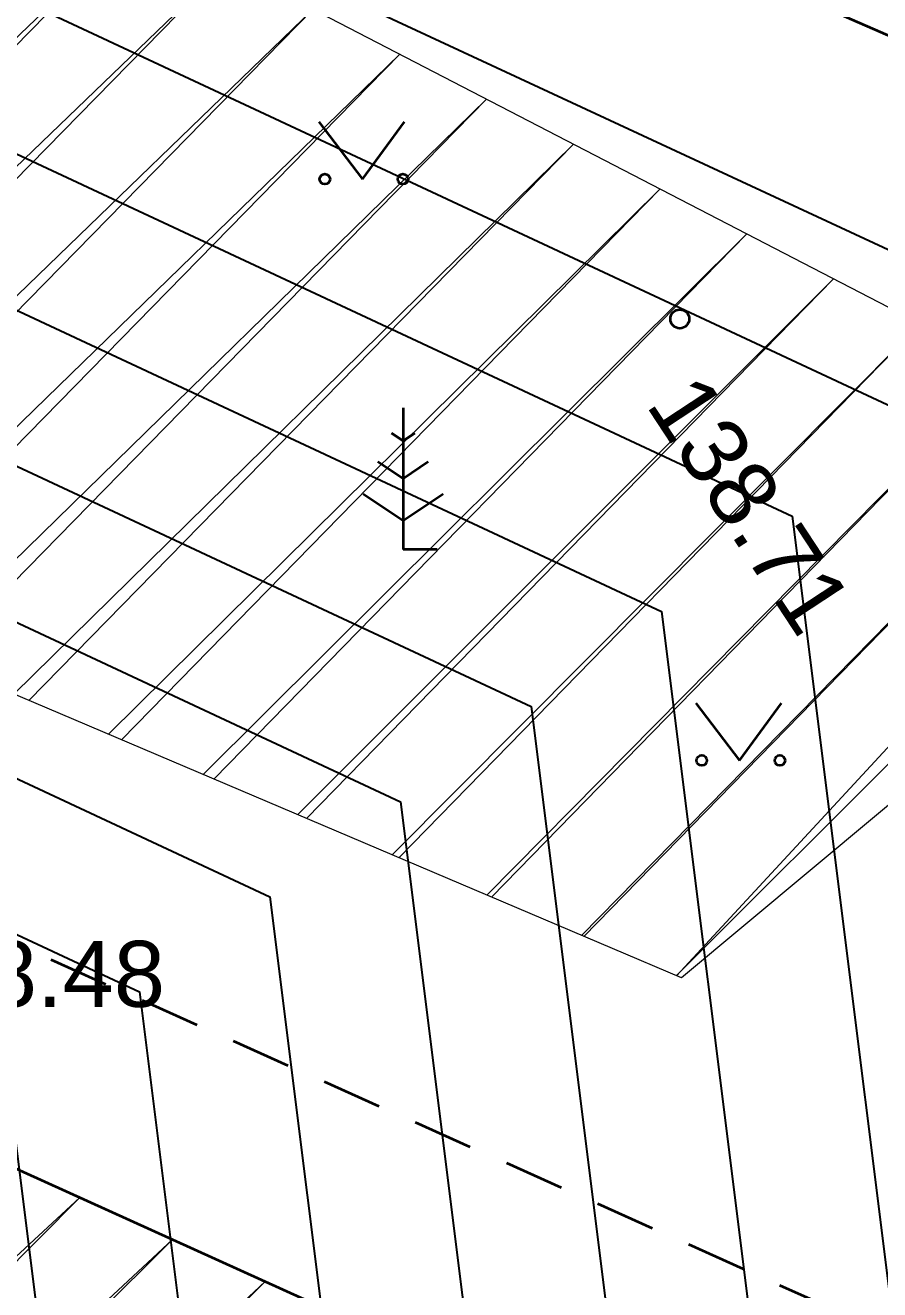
# Model space of a CAD drawing. Header units: millimetres. Extents: x 368386 to 996118, y -334862 to 250838.
# Drawn here: x 755429 to 764496, y -106194 to -92788 of the extents above; entities that cross this region are included whole.
import ezdxf

# ---------------------------------------------------------------- set-up
doc = ezdxf.new("R2010")
doc.units = ezdxf.units.MM
doc.header["$MEASUREMENT"] = 0
doc.linetypes.add('HIDDEN', pattern=[4762.5, 3175, -1587.5])
doc.linetypes.add('Long Dashed', pattern=[1058.3333015441901, 634.9999904632571, -423.333311080933])
doc.layers.add('_uusvertikaal', color=5, linetype='Continuous')
for name, color, linetype, lineweight in [('New_ei pindi_Pen_No__7', 7, 'Continuous', 35), ('New_HALJASTUS#1_Pen_No__7', 7, 'Continuous', 35), ('New_Kanal_proj_kinnistu_Pen_No__7', 7, 'Continuous', 35), ('New_Kanal_proj_kinnistu_Pen_No__75', 6, 'Continuous', 20), ('New_korgus-EH2000#1_Pen_No__1', 7, 'Continuous', 13), ('New_korgus-EH2000#1_Pen_No__7', 7, 'Continuous', 35), ('New_PUU_Pen_No__7', 7, 'Continuous', 35), ('New_Sade_rek_Pen_No__84', 114, 'Continuous', 35), ('New_VTRASS_Pen_No__6', 5, 'Continuous', 35)]:
    doc.layers.add(name, color=color, linetype=linetype, lineweight=lineweight)
doc.styles.add('GENERATED_STYLE_1', font='arial.ttf')
doc.linetypes.add('Sade1', pattern='A,0,[5,TRN_EP_AS-4-01_V01_Asendiplaan1.Shx,S=13.49206349206349,R=0,X=0,Y=0],-2600,0', length=2600)

msp = doc.modelspace()

# ---------------------------------------------------------------- hatches: boundary and pattern name
at = {"layer": 'New_Kanal_proj_kinnistu_Pen_No__75', "linetype": 'Continuous', "lineweight": 20}
h = msp.add_hatch(dxfattribs=at)
h.set_pattern_fill('JIS_LC_20_0001', color=6, style=0, pattern_type=2)
h.set_pattern_definition([(45, (-640523628.114811, -6432857147.434388), (-707.1067811865477, 707.1067811865477), []), (45, (-640523608.114811, -6432857147.434388), (-707.1067811865477, 707.1067811865477), [])])
h.paths.add_polyline_path([(735416.1197426106, -83585.6444998766), (738688.8578199391, -88901.11742123315), (740282.7151112101, -93495.77445025841), (762393.0659326102, -102888.2731371681), (767213.9073631802, -98868.16681876132), (766796.860076192, -96918.72282094607), (753132.031325305, -89848.88133268157), (753790.9949782147, -88705.23030358652), (756947.5268803613, -80445.12962038911), (760695.9097462782, -78079.13042838968), (766141.0348148161, -80089.18222460247), (771794.2518008017, -81856.64327769823), (775609.3057731009, -80539.71236805714), (775886.7616630701, -76623.57370510048), (774083.2826070796, -69934.95013612605), (771097.2923198092, -73469.79860450423), (766002.3029270192, -77455.32040438897), (758961.7946628091, -75757.17157545782), (756074.5693125605, -72853.92759601868)])
h = msp.add_hatch(dxfattribs=at)
h.set_pattern_fill('JIS_LC_20_0001', color=6, style=0, pattern_type=2)
h.set_pattern_definition([(45, (-640525210.1040568, -6432847529.913312), (-707.1067811865477, 707.1067811865477), []), (45, (-640525190.1040568, -6432847529.913312), (-707.1067811865477, 707.1067811865477), [])])
h.paths.add_polyline_path([(828012.823012828, -100795.2954084734), (812637.8626403707, -71463.95242634512), (808033.9408392861, -74275.3324718336), (813845.9541281295, -88063.57640727708), (798437.4965517159, -91084.89229671011), (795197.261066463, -93029.41064956883), (790915.0717092521, -104103.9324053685), (789203.4379178035, -112199.5449108193), (790458.6368200212, -117957.6920545782), (786065.4406620265, -119325.9644950862), (782984.4943176099, -116817.4638846079), (771003.0498918454, -120067.1117822761), (769576.6903702711, -111344.3741244386), (766723.963441847, -112028.5110264207), (762728.9171956322, -108258.7016564916), (745099.0777096554, -100277.1112858439), (743276.9772676361, -100858.1137466366), (742307.0526352926, -103423.6247423227), (742763.4875245235, -104962.931066298), (745673.2693069457, -105076.9545654888), (747955.4476956214, -106502.2373912046), (755087.2610741603, -114141.759993055), (758399.6164812084, -125902.6605547527), (762792.812639203, -128069.0920320461), (765417.320151751, -131375.7503158535), (771921.5340791811, -133143.1022747541), (774032.5518486166, -130463.5691433335), (777341.7097235174, -126244.7283244813), (786926.8660527264, -125674.61492169), (800512.552927768, -119666.0535507957), (796062.3019156588, -112482.623581321), (798287.4293930904, -109803.0890864442)])

# ---------------------------------------------------------------- linework, layer by layer
at = {"layer": '_uusvertikaal', "color": 5}
for points in [[(783782.0977201296, -47670.9668484149), (777814.1722142453, -65119.40271941785), (775261.6546235991, -67370.66818822063), (755623.5763739079, -72249.37738183221), (744638.0640903481, -95777.11447862108), (758025.4377419385, -102027.9135711622), (761186.7001568592, -127277.0644255639)], [(776416.0404464484, -51380.64119079376), (774168.3736095368, -62251.92336263042), (772310.2521288039, -65112.74627804544), (755281.2580133607, -71800.69098156044), (743550.4079380765, -96924.72246675371), (756640.0023314229, -103036.4832112474), (759698.3205071035, -127463.4136090687)], [(769964.8897802142, -54629.55267982827), (770530.7983724085, -60662.96318333481), (768761.4238599816, -64024.45907921666), (754912.6673504619, -71408.27212773521), (742462.7517858049, -98072.33045488631), (755254.5669209072, -104045.0528513327), (758209.9408573477, -127649.7627925734)], [(777098.3780133767, -69453.17192957262), (755951.693941299, -72728.47770539846), (745725.7202426196, -94629.50649048851), (759410.873152454, -101019.3439310769), (763337.5492016361, -132381.8893035238)], [(756266.6624025773, -73235.73954785356), (746813.3763948912, -93481.89850235588), (760796.3085629697, -100010.7742909915), (764961.1715429185, -133275.7298265717)], [(756533.9488850625, -73845.1221683247), (747901.0325471628, -92334.2905142233), (762181.7439734852, -99002.20465090623), (766584.7938842009, -134169.5703496197)], [(756801.2353675476, -74454.50478879584), (748988.6886994345, -91186.68252609068), (763567.1793840008, -97993.63501082093), (768208.4162254832, -135063.4108726676)], [(757068.5218500327, -75063.88740926697), (750076.3448517061, -90039.07453795806), (764952.6147945164, -96985.06537073561), (769832.0385667655, -135957.2513957156)], [(759186.1525401575, -77619.53517898676), (753415.7958294915, -89977.94251939049), (766338.050205032, -95976.4957306503), (771352.0334666418, -136023.4146945107)]]:
    msp.add_lwpolyline(points, dxfattribs=at)
at = {"layer": 'New_ei pindi_Pen_No__7', "color": 7, "linetype": 'HIDDEN', "lineweight": 35}
msp.add_circle((804441.0361594596, -44567.67403289028), 50000, dxfattribs=at)
at = {"layer": 'New_HALJASTUS#1_Pen_No__7', "color": 7, "linetype": 'Continuous', "lineweight": 35}
for p, q in [((758545.8454185242, -93812.21036288241), (759009.2501981959, -94418.9166478003)), ((759009.2501981959, -94418.9166478003), (759454.8317171244, -93812.21036288241)), ((762545.3113841901, -99975.32185121725), (763008.7161638618, -100582.0281361351)), ((763008.7161638618, -100582.0281361351), (763454.2976827903, -99975.32185121725))]:
    msp.add_line(p, q, dxfattribs=at)
for centre in [(758608.2268312417, -94418.9166478003), (759437.0084563813, -94418.9166478003), (762607.6927969076, -100582.0281361351), (763436.4744220471, -100582.0281361351)]:
    msp.add_circle(centre, 55.00591521184057, dxfattribs=at)
at = {"layer": 'New_Kanal_proj_kinnistu_Pen_No__7', "color": 7, "linetype": 'Continuous', "lineweight": 35, "flags": 128}
msp.add_lwpolyline([(758399.6164812084, -125902.6605547527), (755087.2610741603, -114141.759993055), (747955.4476956214, -106502.2373912046), (745673.2693069457, -105076.9545654888), (742763.4875245235, -104962.931066298), (742307.0526352926, -103423.6247423227), (743276.9772676361, -100858.1137466366), (745099.0777096554, -100277.1112858439), (762728.9171956322, -108258.7016564916), (766723.963441847, -112028.5110264207), (769576.6903702711, -111344.3741244386), (771003.0498918454, -120067.1117822761), (782984.4943176099, -116817.4638846079), (786065.4406620265, -119325.9644950862), (790458.6368200212, -117957.6920545782), (789203.4379178035, -112199.5449108193), (790915.0717092521, -104103.9324053685), (795197.261066463, -93029.41064956883), (798437.4965517159, -91084.89229671011), (813845.9541281295, -88063.57640727708), (808033.9408392861, -74275.3324718336), (812637.8626403707, -71463.95242634512)], dxfattribs=at)
at = {"layer": 'New_Kanal_proj_kinnistu_Pen_No__75', "color": 6, "linetype": 'Continuous', "lineweight": 20, "flags": 128}
msp.add_lwpolyline([(735416.1197426106, -83585.6444998766), (756074.5693125605, -72853.92759601868), (758961.7946628091, -75757.17157545782), (766002.3029270192, -77455.32040438897), (770813.500506159, -73893.37952482796), (774083.2826070796, -69934.95013612605), (775886.7616630701, -76623.57370510048), (775609.3057731009, -80539.71236805714), (771794.2518008017, -81856.64327769823), (766141.0348148161, -80089.18222460247), (760695.9097462782, -78079.13042838968), (756947.5268803613, -80445.12962038911), (753790.9949782147, -88705.23030358652), (753132.031325305, -89848.88133268157), (766796.860076192, -96918.72282094607), (767213.9073631802, -98868.16681876132), (762393.0659326102, -102888.2731371681), (740282.7151112101, -93495.77445025841), (738688.8578199391, -88901.11742123315)], close=True, dxfattribs=at)
msp.add_lwpolyline([(758399.6164812084, -125902.6605547527), (755087.2610741603, -114141.759993055), (747955.4476956214, -106502.2373912046), (745673.2693069457, -105076.9545654888), (742763.4875245235, -104962.931066298), (742307.0526352926, -103423.6247423227), (743276.9772676361, -100858.1137466366), (745099.0777096554, -100277.1112858439), (762728.9171956322, -108258.7016564916), (766723.963441847, -112028.5110264207), (769576.6903702711, -111344.3741244386), (771003.0498918454, -120067.1117822761), (782984.4943176099, -116817.4638846079), (786065.4406620265, -119325.9644950862), (790458.6368200212, -117957.6920545782), (789203.4379178035, -112199.5449108193), (790915.0717092521, -104103.9324053685), (795197.261066463, -93029.41064956883), (798437.4965517159, -91084.89229671011), (813845.9541281295, -88063.57640727708), (808033.9408392861, -74275.3324718336), (812637.8626403707, -71463.95242634512)], dxfattribs=at)
at = {"layer": 'New_korgus-EH2000#1_Pen_No__7', "color": 7, "linetype": 'Continuous', "lineweight": 35}
msp.add_circle((762374.6257091949, -95901.05182818422), 99.99999997671694, dxfattribs=at)
at = {"layer": 'New_PUU_Pen_No__7', "color": 7, "linetype": 'Continuous', "lineweight": 35}
for p, q in [((759438.625709208, -96845.05182831833), (759438.625709208, -98345.05182831833)), ((759438.625709208, -97195.0518279458), (759314.2074450694, -97112.1063190634)), ((759563.0439733465, -97112.1063190634), (759438.625709208, -97195.0518279458)), ((759438.625709208, -97595.05182831833), (759172.0151432634, -97417.31145094434)), ((759705.2362751525, -97417.31145094434), (759438.625709208, -97595.05182831833)), ((759014.3616404927, -97755.70289372752), (759438.625709208, -98038.54560620437)), ((759438.625709208, -98038.54560620437), (759862.8897779232, -97755.70289372752)), ((759798.625709194, -98345.05182831833), (759438.625709208, -98345.05182831833))]:
    msp.add_line(p, q, dxfattribs=at)
at = {"layer": 'New_Sade_rek_Pen_No__84', "color": 114, "linetype": 'Sade1', "lineweight": 35}
msp.add_lwpolyline([(763160.9236035106, -92271.9796854193), (768139.9643419386, -94442.17771898309)], dxfattribs=at)
at = {"layer": 'New_VTRASS_Pen_No__6', "color": 5, "linetype": 'Long Dashed', "lineweight": 35, "flags": 128}
msp.add_lwpolyline([(728609.625709181, -91697.05182827363), (728745.9392845009, -91524.60143297265, -0.2161513680444648), (730422.4639151322, -91436.78521692107), (732791.6257092108, -92350.05182820658), (743422.6257092629, -97458.05182821403), (749892.625709235, -100192.0518283854), (755413.6257091847, -102565.0518280576), (764748.8932895318, -106730.1418422843, 0.1133623357007364), (766945.4241565506, -107161.4708532701), (769876.6257091735, -107068.0518285493)], format="xyb", dxfattribs=at)

# ---------------------------------------------------------------- texts
at = {"layer": 'New_korgus-EH2000#1_Pen_No__1', "color": 7, "linetype": 'Continuous', "lineweight": 13, "insert": (762440.4811272321, -96196.78092234902), "char_height": 700.0000000000001, "attachment_point": 1, "rotation": 303.3255966360858, "style": 'GENERATED_STYLE_1'}
msp.add_mtext('\\A1; 138.71 ', dxfattribs=at)
at = {"layer": 'New_korgus-EH2000#1_Pen_No__1', "color": 7, "linetype": 'Continuous', "lineweight": 13, "insert": (753650.6257092657, -102495.0518276105), "char_height": 700.0000000000001, "attachment_point": 1, "style": 'GENERATED_STYLE_1'}
msp.add_mtext('\\A1; 138.48 ', dxfattribs=at)

doc.saveas('drawing.dxf')
